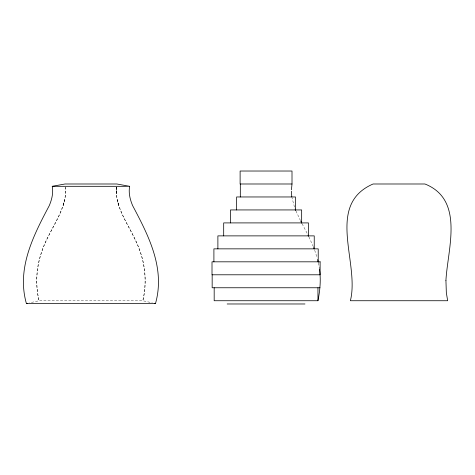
<?xml version="1.0" encoding="UTF-8"?>
<svg xmlns="http://www.w3.org/2000/svg" width="475" height="475" viewBox="0 0 475 475"><rect width="100%" height="100%" fill="white"/><g stroke="black" fill="none" stroke-linecap="round" stroke-linejoin="round"><path stroke-width="0.36" stroke-dasharray="2.38 1.78" d="M116.417 187.298L116.327 193.723L116.417 187.298C114.867 210.49 132.056 228.546 139.323 249.369C145.712 265.62 146.811 283.753 142.833 300.734L39.063 300.734L29.569 302.842M116.612 186.907C115.716 193.355 116.957 199.904 118.928 206.049L117.212 199.951C120.686 214.546 129.39 227.05 135.577 240.534C144.709 259.071 147.6 280.553 142.833 300.734L152.333 302.842M302.088 223.707L307.408 233.854M300.479 220.608L296.02 211.09M308.898 236.888L313.452 246.911M314.688 250.254L317.062 257.616M294.464 207.053L291.935 197.541M318.452 262.883L319.473 269.23M65.289 186.907C66.251 193.361 64.986 199.91 62.991 206.049L64.689 199.951C60.022 218.939 47.132 234.519 41.254 253.08C35.975 268.339 35.441 285.042 39.063 300.734C33.493 278.029 38.433 254.06 49.602 233.854C56.958 219.284 66.933 204.369 65.467 187.298"/><path stroke-width="0.71" d="M291.442 189.816L292.006 183.991L292.006 171.024L240.118 171.024L240.118 183.991L292.006 183.991M214.178 287.761L214.178 300.734L317.947 300.734C320.037 290.397 321.035 279.71 319.473 269.23M129.657 186.313C128.499 192.298 129.806 198.455 131.997 204.048A66.12 66.12 0 0 0 132.632 205.633C148.639 235.838 165.419 268.25 155.497 303.549L26.404 303.549C16.435 268.476 33.333 235.671 49.269 205.633A66.12 66.12 0 0 0 49.905 204.048C52.09 198.455 53.402 192.298 52.244 186.313L65.01 183.991L116.892 183.991L129.657 186.313L52.244 186.313M26.404 303.549L27.194 303.371M319.966 287.761L212.159 287.761L212.159 274.793M227.151 303.976L304.974 303.976M154.708 303.371L155.497 303.549M300.782 221.213L301.762 223.084M308.002 235.066L308.602 236.283M295.147 209.077L295.729 210.419M313.726 247.552L314.207 248.9M317.585 259.593L318.28 262.224M291.418 191.241L291.787 196.858M318.22 261.82L318.22 248.852L213.904 248.852L213.904 261.82M317.947 287.761L317.947 300.734M314.236 248.852L314.236 235.879L217.888 235.879L217.888 248.852M308.435 235.879L308.435 222.906L223.689 222.906L223.689 235.879M301.661 222.906L301.661 209.938L230.464 209.938L230.464 222.906M295.486 209.938L295.486 196.965L236.639 196.965L236.639 209.938M240.32 183.991L240.32 196.965M445.93 280.41L446.334 292.725L447.658 300.734L350.372 300.734C359.979 263.025 324.924 204.897 373.077 183.991L424.959 183.991C464.74 199.844 447.664 248.74 445.93 280.41M320.114 261.82L212.01 261.82L212.01 274.793L320.114 274.793L320.114 261.82"/></g></svg>
